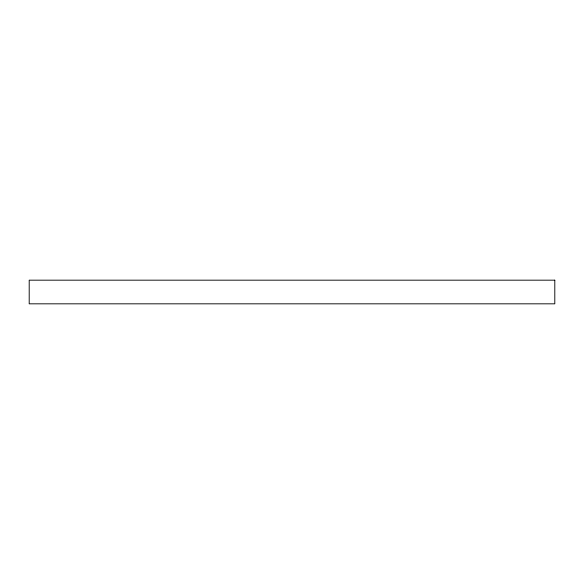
<?xml version="1.0" encoding="UTF-8"?>
<svg xmlns="http://www.w3.org/2000/svg" width="584" height="584" viewBox="0 0 584 584"><rect width="100%" height="100%" fill="white"/><g stroke="black" fill="none" stroke-linecap="round" stroke-linejoin="round"><path stroke-width="0.88" d="M554.8 280.174L29.2 280.174L29.2 303.826L554.8 303.826L554.8 280.174"/></g></svg>
